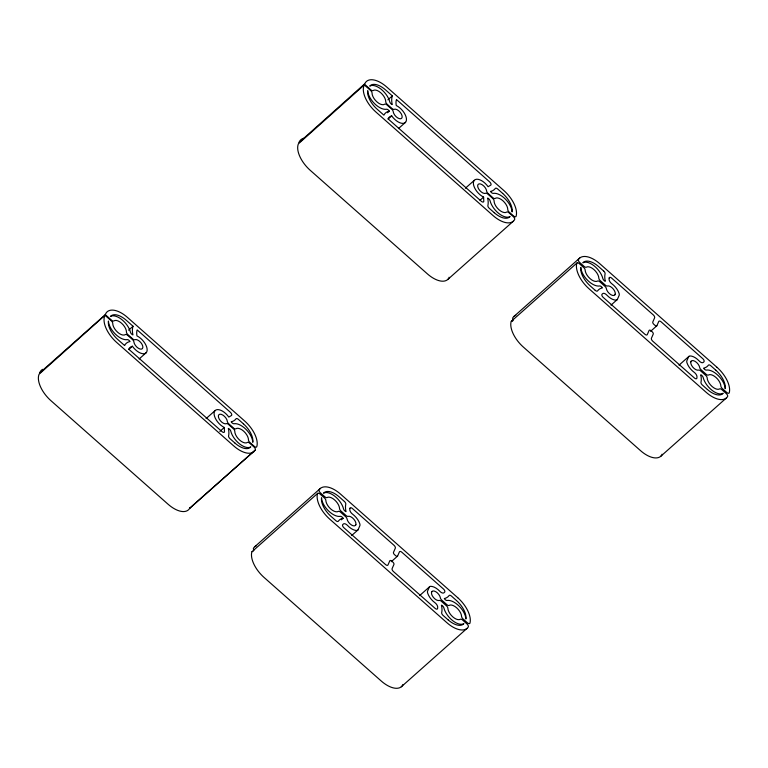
<?xml version="1.0" encoding="UTF-8"?>
<svg xmlns="http://www.w3.org/2000/svg" width="768" height="768" viewBox="0 0 768 768"><rect width="100%" height="100%" fill="white"/><g stroke="black" fill="none" stroke-linecap="round" stroke-linejoin="round"><path stroke-width="1.15" d="M189.658 508.368L255.302 450.048A2.554 1.306 48.4 0 0 254.035 447.014L249.6 443.107A2.554 1.306 48.4 0 0 247.392 442.435A8.947 4.579 48.4 0 1 239.664 440.112A8.947 4.579 48.4 0 1 234.768 431.28A2.554 1.306 48.4 0 0 233.376 428.755L228.451 424.406A2.554 1.306 48.4 0 0 226.358 423.667A5.875 3.014 48.4 0 1 219.206 419.04A5.875 3.014 48.4 0 1 221.261 414.346A5.875 3.014 48.4 0 1 227.338 421.43A2.554 1.306 48.4 0 0 228.73 423.763L233.654 428.112A2.554 1.306 48.4 0 0 235.862 428.784A8.947 4.579 48.4 0 1 243.59 431.107A8.947 4.579 48.4 0 1 248.486 439.939A2.554 1.306 48.4 0 0 249.888 442.464L254.314 446.371A2.554 1.306 48.4 0 0 256.781 446.659A23.002 11.779 48.4 0 0 244.637 420.979L127.498 317.434A23.002 11.779 48.4 0 0 105.542 314.064L105.293 314.65L111.629 320.246A2.554 1.306 48.4 0 0 113.837 320.918A8.947 4.579 48.4 0 1 121.574 323.242A8.947 4.579 48.4 0 1 126.461 332.074A2.554 1.306 48.4 0 0 127.862 334.598L132.787 338.947A2.554 1.306 48.4 0 0 134.87 339.686A5.875 3.014 48.4 0 1 142.022 344.314A5.875 3.014 48.4 0 1 139.978 349.008A5.875 3.014 48.4 0 1 133.891 341.923A2.554 1.306 48.4 0 0 132.499 339.59L127.574 335.242A2.554 1.306 48.4 0 0 125.366 334.579A8.947 4.579 48.4 0 1 117.638 332.246A8.947 4.579 48.4 0 1 112.742 323.414A2.554 1.306 48.4 0 0 111.35 320.89L105.005 315.293L39.11 374.189A23.002 11.779 48.4 0 0 50.947 400.694L168.096 504.25A23.002 11.779 48.4 0 0 189.658 508.368L189.744 508.157A2.554 1.306 48.4 0 0 189.763 507.61M105.005 315.293L104.755 315.869A23.002 11.779 48.4 0 0 116.592 342.374L233.741 445.93A23.002 11.779 48.4 0 0 254.045 451.574M364.589 84.278L370.925 89.885A2.554 1.306 48.4 0 0 373.133 90.547A8.947 4.579 48.4 0 1 380.87 92.88A8.947 4.579 48.4 0 1 385.757 101.712A2.554 1.306 48.4 0 0 387.158 104.227L392.083 108.586A2.554 1.306 48.4 0 0 394.166 109.325A5.875 3.014 48.4 0 1 401.328 113.942A5.875 3.014 48.4 0 1 399.274 118.637A5.875 3.014 48.4 0 1 393.187 111.562A2.554 1.306 48.4 0 0 391.805 109.229L386.88 104.87A2.554 1.306 48.4 0 0 384.672 104.208A8.947 4.579 48.4 0 1 376.934 101.875A8.947 4.579 48.4 0 1 372.048 93.053A2.554 1.306 48.4 0 0 370.646 90.528L364.31 84.922L364.051 85.498A23.002 11.779 48.4 0 0 375.898 112.013L493.037 215.558A23.002 11.779 48.4 0 0 514.598 219.677A2.554 1.306 48.4 0 0 513.331 216.653L508.906 212.736A2.554 1.306 48.4 0 0 506.698 212.074A8.947 4.579 48.4 0 1 498.96 209.741A8.947 4.579 48.4 0 1 494.074 200.909A2.554 1.306 48.4 0 0 492.672 198.394L487.747 194.035A2.554 1.306 48.4 0 0 485.664 193.296A5.875 3.014 48.4 0 1 478.502 188.678A5.875 3.014 48.4 0 1 480.557 183.984A5.875 3.014 48.4 0 1 486.643 191.059A2.554 1.306 48.4 0 0 488.026 193.392L492.95 197.75A2.554 1.306 48.4 0 0 495.158 198.413A8.947 4.579 48.4 0 1 502.896 200.746A8.947 4.579 48.4 0 1 507.782 209.568A2.554 1.306 48.4 0 0 509.184 212.093L513.61 216.01A2.554 1.306 48.4 0 0 516.086 216.288A23.002 11.779 48.4 0 0 503.933 190.608L386.794 87.062A23.002 11.779 48.4 0 0 364.838 83.702L298.944 142.598L299.194 142.022A23.002 11.779 48.4 0 1 303.984 138.24M355.661 525.13L355.882 524.611M431.539 592.195L431.76 591.686M614.957 294.758L615.187 294.25M690.835 361.834L691.056 361.315M105.293 314.65L39.648 372.97L39.898 372.384A23.002 11.779 48.4 0 1 42.643 369.331M364.31 84.922L298.406 143.818A23.002 11.779 48.4 0 0 310.253 170.333L427.392 273.878A23.002 11.779 48.4 0 0 448.954 277.997A2.554 1.306 48.4 0 0 449.069 277.238M128.602 330.192L133.037 326.246L126.259 320.256A17.386 8.899 48.4 0 0 110.448 316.464A14.573 7.459 48.4 0 1 121.642 319.45A14.573 7.459 48.4 0 1 130.445 332.16A2.554 1.306 48.4 0 0 132.931 334.934A27.821 14.256 48.4 0 1 133.037 326.246M387.898 99.821L392.333 95.885L385.555 89.894A17.386 8.899 48.4 0 0 369.744 86.102A14.573 7.459 48.4 0 1 380.938 89.078A14.573 7.459 48.4 0 1 389.741 101.798A2.554 1.306 48.4 0 0 392.227 104.563A27.821 14.256 48.4 0 1 392.333 95.885M387.552 112.742L389.328 111.168A2.554 1.306 48.4 0 0 386.496 109.248A14.573 7.459 48.4 0 1 374.573 103.661A14.573 7.459 48.4 0 1 367.738 90.691A17.386 8.899 48.4 0 0 377.126 109.181L383.885 115.152A26.544 13.594 48.4 0 1 389.328 111.168M128.861 349.402L132.403 346.243A11.472 5.875 48.4 0 0 146.794 351.792A11.472 5.875 48.4 0 0 136.963 335.894A22.205 11.376 48.4 0 1 137.165 329.904L230.371 412.291A2.554 1.306 48.4 0 1 231.542 415.45L228.806 417.082A11.472 5.875 48.4 0 0 214.426 411.581A11.472 5.875 48.4 0 0 224.294 427.469L224.496 431.722A2.554 1.306 48.4 0 1 221.99 431.616L128.726 349.171A20.928 10.714 48.4 0 1 132.403 346.243M388.157 119.03L391.709 115.882A11.472 5.875 48.4 0 0 406.099 121.43A11.472 5.875 48.4 0 0 396.259 105.523A22.205 11.376 48.4 0 1 396.47 99.533L489.667 181.92A2.554 1.306 48.4 0 1 490.848 185.088L488.102 186.71A11.472 5.875 48.4 0 0 473.731 181.21A11.472 5.875 48.4 0 0 483.6 197.107L483.802 201.36A2.554 1.306 48.4 0 1 481.286 201.254L388.022 118.81A20.928 10.714 48.4 0 1 391.709 115.882M139.152 358.963L146.246 352.656M398.458 128.592L405.552 122.294M206.093 418.598L214.973 410.717M465.398 188.227L474.269 180.346M219.859 431.414L224.294 427.469M480.048 200.256L483.6 197.107M447.696 279.533L513.341 221.213M254.822 546.672L320.467 488.352M514.118 316.31L579.763 257.99M252.048 551.654L317.693 493.334M511.344 321.283L576.989 262.963M341.347 519.84L343.123 518.266A2.554 1.306 48.4 0 0 340.291 516.346A14.573 7.459 48.4 0 1 328.368 510.758A14.573 7.459 48.4 0 1 321.533 497.789A17.376 8.899 48.4 0 0 330.922 516.278L335.942 520.714A2.554 1.306 48.4 0 0 338.304 521.222A26.544 13.594 48.4 0 1 343.123 518.266M351.715 535.488L357.926 529.978M611.011 305.126L617.222 299.606M391.315 561.667L397.526 556.147M650.621 331.296L656.832 325.776M419.741 595.507L429.494 586.838M679.037 365.146L688.8 356.477M401.309 686.784L466.954 628.454M660.614 456.413L726.259 398.093M189.744 508.157L255.302 450.048M512.63 321.283A2.554 1.306 48.4 0 0 511.114 321.667A23.002 11.779 48.4 0 0 523.344 347.059L640.483 450.605A23.002 11.779 48.4 0 0 661.91 454.963A2.554 1.306 48.4 0 0 662.035 454.205M515.818 315.331A23.002 11.779 48.4 0 0 512.822 317.76A2.554 1.306 48.4 0 0 513.494 320.198M253.018 551.539A2.554 1.306 48.4 0 0 251.818 552.038A23.002 11.779 48.4 0 0 264.048 577.43L381.187 680.976A23.002 11.779 48.4 0 0 402.605 685.334A2.554 1.306 48.4 0 0 402.739 684.576M256.522 545.693A23.002 11.779 48.4 0 0 253.526 548.122A2.554 1.306 48.4 0 0 253.949 550.234M349.872 508.406L349.786 509.674A4.09 2.093 48.4 0 0 352.541 514.128A11.472 5.875 48.4 0 1 359.741 523.632A5.117 2.621 48.4 0 1 359.808 525.811L358.147 529.613A5.117 2.621 48.4 0 1 356.746 530.486A11.472 5.875 48.4 0 1 347.539 525.475A4.09 2.093 48.4 0 0 343.498 523.92L342.73 524.602A2.554 1.306 48.4 0 0 343.91 527.76L385.555 564.566A2.554 1.306 48.4 0 0 387.994 564.941L389.789 560.822A2.045 1.046 48.4 0 1 391.747 561.12L392.87 562.118A2.045 1.046 48.4 0 1 393.926 564.48L392.122 568.589A2.554 1.306 48.4 0 0 393.437 571.536L435.082 608.342A2.554 1.306 48.4 0 0 437.597 608.458L437.683 607.171A4.09 2.093 48.4 0 0 434.918 602.707A11.472 5.875 48.4 0 1 427.68 593.184A5.107 2.621 48.4 0 1 427.613 591.005L429.274 587.203A5.107 2.621 48.4 0 1 430.675 586.33A11.472 5.875 48.4 0 1 439.853 591.312A4.09 2.093 48.4 0 0 443.875 592.848L444.643 592.176A2.554 1.306 48.4 0 0 443.472 589.018L401.866 552.25A2.554 1.306 48.4 0 0 399.427 551.875L397.632 555.994A2.045 1.046 48.4 0 1 395.683 555.686L394.55 554.698A2.045 1.046 48.4 0 1 393.504 552.336L395.299 548.227A2.554 1.306 48.4 0 0 393.984 545.28L352.378 508.502A2.554 1.306 48.4 0 0 349.872 508.406M609.168 278.045L609.091 279.312A4.09 2.093 48.4 0 0 611.837 283.766A11.472 5.875 48.4 0 1 619.046 293.261A5.117 2.621 48.4 0 1 619.114 295.44L617.453 299.242A5.117 2.621 48.4 0 1 616.042 300.125A11.472 5.875 48.4 0 1 606.835 295.104A4.09 2.093 48.4 0 0 602.794 293.558L602.035 294.24A2.554 1.306 48.4 0 0 603.206 297.389L644.851 334.205A2.554 1.306 48.4 0 0 647.29 334.57L649.094 330.461A2.045 1.046 48.4 0 1 651.043 330.758L652.166 331.757A2.045 1.046 48.4 0 1 653.222 334.109L651.427 338.227A2.554 1.306 48.4 0 0 652.742 341.174L694.378 377.981A2.554 1.306 48.4 0 0 696.893 378.086L696.979 376.81A4.09 2.093 48.4 0 0 694.214 372.346A11.472 5.875 48.4 0 1 686.976 362.822A5.107 2.621 48.4 0 1 686.909 360.643L688.57 356.842A5.107 2.621 48.4 0 1 689.971 355.958A11.472 5.875 48.4 0 1 699.149 360.941A4.09 2.093 48.4 0 0 703.181 362.477L703.939 361.814A2.554 1.306 48.4 0 0 702.768 358.656L661.162 321.878A2.554 1.306 48.4 0 0 658.723 321.504L656.928 325.622A2.045 1.046 48.4 0 1 654.979 325.325L653.846 324.326A2.045 1.046 48.4 0 1 652.8 321.974L654.595 317.856A2.554 1.306 48.4 0 0 653.28 314.909L611.683 278.141A2.554 1.306 48.4 0 0 609.168 278.045M717.034 367.344L599.885 263.789A23.002 11.779 48.4 0 0 578.467 259.44A2.554 1.306 48.4 0 0 579.725 262.493L584.227 266.477A2.554 1.306 48.4 0 0 586.397 267.168A8.947 4.579 48.4 0 1 593.962 269.606A8.947 4.579 48.4 0 1 598.848 278.189A2.554 1.306 48.4 0 0 600.25 280.637L605.434 285.216A2.554 1.306 48.4 0 0 607.44 285.984A5.875 3.014 48.4 0 1 614.477 290.765A5.875 3.014 48.4 0 1 612.451 295.392A5.875 3.014 48.4 0 1 606.317 288.547A2.554 1.306 48.4 0 0 604.944 286.32L599.77 281.741A2.554 1.306 48.4 0 0 597.6 281.05A8.947 4.579 48.4 0 1 590.035 278.611A8.947 4.579 48.4 0 1 585.139 270.029A2.554 1.306 48.4 0 0 583.747 267.581L579.245 263.597A2.554 1.306 48.4 0 0 576.758 263.347A23.002 11.779 48.4 0 0 588.989 288.739L706.128 392.285A23.002 11.779 48.4 0 0 727.555 396.643A2.554 1.306 48.4 0 0 726.298 393.59L721.786 389.606A2.554 1.306 48.4 0 0 719.626 388.906A8.947 4.579 48.4 0 1 712.051 386.477A8.947 4.579 48.4 0 1 707.165 377.894A2.554 1.306 48.4 0 0 705.773 375.446L700.589 370.867A2.554 1.306 48.4 0 0 698.582 370.099A5.875 3.014 48.4 0 1 691.546 365.309A5.875 3.014 48.4 0 1 693.571 360.682A5.875 3.014 48.4 0 1 699.696 367.536A2.554 1.306 48.4 0 0 701.078 369.763L706.253 374.342A2.554 1.306 48.4 0 0 708.413 375.034A8.947 4.579 48.4 0 1 715.987 377.472A8.947 4.579 48.4 0 1 720.874 386.045A2.554 1.306 48.4 0 0 722.275 388.502L726.778 392.486A2.554 1.306 48.4 0 0 729.264 392.736A23.002 11.779 48.4 0 0 717.034 367.344M603.706 271.085L598.656 266.621A17.376 8.899 48.4 0 0 582.845 262.829A14.573 7.459 48.4 0 1 594.038 265.805A14.573 7.459 48.4 0 1 602.842 278.525A2.554 1.306 48.4 0 0 605.318 281.29A27.821 14.256 48.4 0 1 605.069 273.859A2.554 1.306 48.4 0 0 603.706 271.085M715.795 370.166L710.746 365.702A2.554 1.306 48.4 0 0 708.394 365.184A27.821 14.256 48.4 0 1 703.594 368.16A2.554 1.306 48.4 0 0 706.435 370.099A14.573 7.459 48.4 0 1 718.349 375.696A14.573 7.459 48.4 0 1 725.184 388.656A17.386 8.899 48.4 0 0 715.795 370.166M502.704 193.44L497.654 188.976A2.554 1.306 48.4 0 0 495.293 188.458A27.821 14.256 48.4 0 1 490.502 191.434A2.554 1.306 48.4 0 0 493.344 193.373A14.573 7.459 48.4 0 1 505.258 198.97A14.573 7.459 48.4 0 1 512.093 211.93A17.386 8.899 48.4 0 0 502.704 193.44M595.238 290.342L590.227 285.907A17.376 8.899 48.4 0 1 580.829 267.427A14.573 7.459 48.4 0 0 587.674 280.387A14.573 7.459 48.4 0 0 599.587 285.984A2.554 1.306 48.4 0 1 602.419 287.904A26.544 13.594 48.4 0 0 597.6 290.861A2.554 1.306 48.4 0 1 595.238 290.342M707.366 389.462L702.355 385.027A2.554 1.306 48.4 0 1 700.982 382.243A26.544 13.594 48.4 0 0 700.714 374.784A2.554 1.306 48.4 0 1 703.181 377.549A14.573 7.459 48.4 0 0 711.984 390.269A14.573 7.459 48.4 0 0 723.178 393.254A17.386 8.899 48.4 0 1 707.366 389.462M494.275 212.726L489.254 208.291A2.554 1.306 48.4 0 1 487.891 205.507A26.544 13.594 48.4 0 0 487.622 198.058A2.554 1.306 48.4 0 1 490.08 200.822A14.573 7.459 48.4 0 0 498.883 213.542A14.573 7.459 48.4 0 0 510.086 216.518A17.386 8.899 48.4 0 1 494.275 212.726M457.728 597.706L340.589 494.16A23.002 11.779 48.4 0 0 319.171 489.802A2.554 1.306 48.4 0 0 320.429 492.864L324.931 496.838A2.554 1.306 48.4 0 0 327.091 497.539A8.947 4.579 48.4 0 1 334.666 499.978A8.947 4.579 48.4 0 1 339.552 508.55A2.554 1.306 48.4 0 0 340.954 510.998L346.128 515.578A2.554 1.306 48.4 0 0 348.144 516.346A5.875 3.014 48.4 0 1 355.171 521.136A5.875 3.014 48.4 0 1 353.155 525.763A5.875 3.014 48.4 0 1 347.021 518.909A2.554 1.306 48.4 0 0 345.648 516.691L340.464 512.112A2.554 1.306 48.4 0 0 338.304 511.411A8.947 4.579 48.4 0 1 330.73 508.973A8.947 4.579 48.4 0 1 325.843 500.4A2.554 1.306 48.4 0 0 324.451 497.952L319.939 493.968A2.554 1.306 48.4 0 0 317.462 493.718A23.002 11.779 48.4 0 0 329.693 519.11L446.832 622.656A23.002 11.779 48.4 0 0 468.25 627.014A2.554 1.306 48.4 0 0 466.992 623.952L462.49 619.968A2.554 1.306 48.4 0 0 460.33 619.277A8.947 4.579 48.4 0 1 452.755 616.838A8.947 4.579 48.4 0 1 447.869 608.266A2.554 1.306 48.4 0 0 446.467 605.808L441.293 601.229A2.554 1.306 48.4 0 0 439.277 600.47A5.875 3.014 48.4 0 1 432.25 595.68A5.875 3.014 48.4 0 1 434.266 591.053A5.875 3.014 48.4 0 1 440.4 597.907A2.554 1.306 48.4 0 0 441.773 600.125L446.957 604.704A2.554 1.306 48.4 0 0 449.117 605.405A8.947 4.579 48.4 0 1 456.691 607.843A8.947 4.579 48.4 0 1 461.578 616.416A2.554 1.306 48.4 0 0 462.979 618.864L467.482 622.848A2.554 1.306 48.4 0 0 469.958 623.098A23.002 11.779 48.4 0 0 457.728 597.706M344.4 501.456L339.35 496.992A17.376 8.899 48.4 0 0 323.539 493.2A14.573 7.459 48.4 0 1 334.733 496.176A14.573 7.459 48.4 0 1 343.546 508.896A2.554 1.306 48.4 0 0 346.022 511.661A27.821 14.256 48.4 0 1 345.773 504.23A2.554 1.306 48.4 0 0 344.4 501.456M456.499 600.538L451.45 596.074A2.554 1.306 48.4 0 0 449.088 595.555A27.821 14.256 48.4 0 1 444.298 598.531A2.554 1.306 48.4 0 0 447.139 600.47A14.573 7.459 48.4 0 1 459.053 606.067A14.573 7.459 48.4 0 1 465.888 619.018A17.386 8.899 48.4 0 0 456.499 600.538M243.398 423.811L238.349 419.347A2.554 1.306 48.4 0 0 235.997 418.829A27.821 14.256 48.4 0 1 231.197 421.795A2.554 1.306 48.4 0 0 234.038 423.734A14.573 7.459 48.4 0 1 245.962 429.331A14.573 7.459 48.4 0 1 252.797 442.291A17.386 8.899 48.4 0 0 243.398 423.811M448.07 619.824L443.05 615.389A2.554 1.306 48.4 0 1 441.686 612.605A26.544 13.594 48.4 0 0 441.418 605.155A2.554 1.306 48.4 0 1 443.875 607.92A14.573 7.459 48.4 0 0 452.678 620.64A14.573 7.459 48.4 0 0 463.882 623.616A17.386 8.899 48.4 0 1 448.07 619.824M124.589 345.523L117.83 339.552A17.386 8.899 48.4 0 1 108.442 321.062A14.573 7.459 48.4 0 0 115.277 334.022A14.573 7.459 48.4 0 0 127.19 339.619A2.554 1.306 48.4 0 1 130.022 341.539A26.544 13.594 48.4 0 0 124.589 345.523M234.979 443.098L229.958 438.662A2.554 1.306 48.4 0 1 228.586 435.878A26.544 13.594 48.4 0 0 228.317 428.419A2.554 1.306 48.4 0 1 230.784 431.184A14.573 7.459 48.4 0 0 239.587 443.904A14.573 7.459 48.4 0 0 250.781 446.89A17.386 8.899 48.4 0 1 234.979 443.098"/></g></svg>
